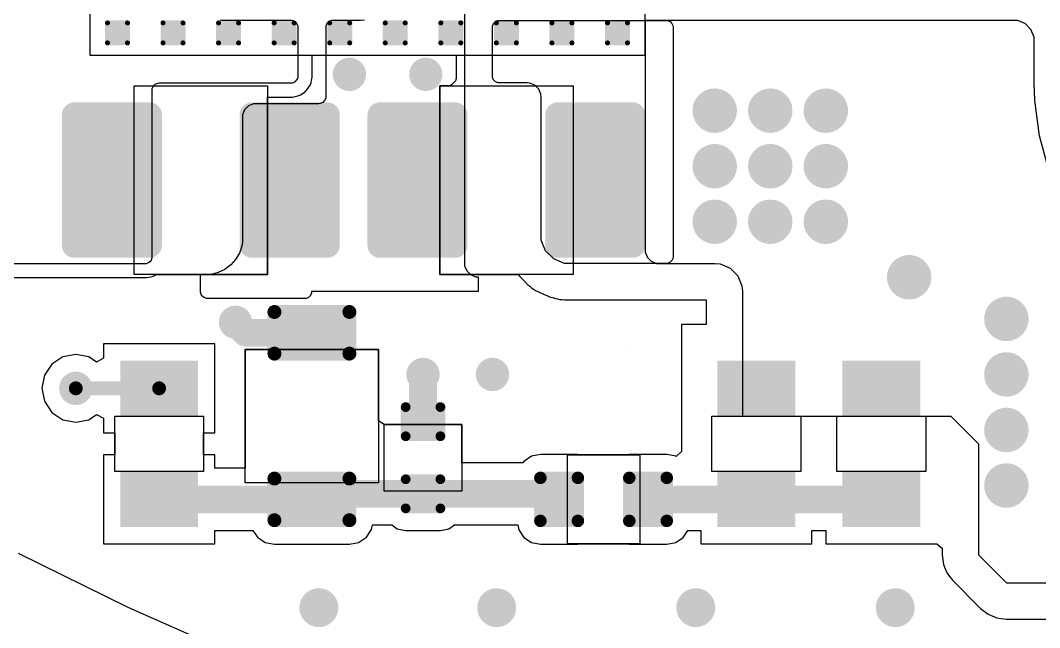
# Model space of a CAD drawing. Header units: millimetres. Extents: x 201 to 305, y 187 to 304.
# Drawn here: x 230.75 to 249.1, y 207.94 to 218.88 of the extents above; entities that cross this region are included whole.
import ezdxf

# ---------------------------------------------------------------- set-up
doc = ezdxf.new("R2010")
doc.units = ezdxf.units.MM
doc.layers.add('TopLayer', color=1, linetype='Continuous')

# ---------------------------------------------------------------- blocks, each defined once
blk = doc.blocks.new('LGA28_0_5MM_10X6_5_3_45_38')
at = {"layer": 'TopLayer'}
for p, q in [((5.00000016, 3.25000112), (-5.00000016, 3.25000112)), ((-5.00000016, 3.25000112), (-5.00000016, -3.25000112)), ((5.00000016, -3.25000112), (5.00000016, 3.25000112)), ((-5.00000016, -3.25000112), (5.00000016, -3.25000112))]:
    blk.add_line(p, q, dxfattribs=at)
for points, const_width in [([(-4.70250012, 3.02999902, 1), (-4.65750148, 3.02999902, 1)], 0.04499864), ([(-4.34250084, 3.02999902, 1), (-4.297502199999999, 3.02999902, 1)], 0.04499864), ([(-3.70249958, 3.02999902, 1), (-3.65750094, 3.02999902, 1)], 0.04499864), ([(-3.3425003, 3.02999902, 1), (-3.29750166, 3.02999902, 1)], 0.04499864), ([(-2.70249904, 3.02999902, 1), (-2.6575004, 3.02999902, 1)], 0.04499864), ([(-2.34249976, 3.02999902, 1), (-2.29750112, 3.02999902, 1)], 0.04499864), ([(-1.7024985, 3.02999902, 1), (-1.65749986, 3.02999902, 1)], 0.04499864), ([(-1.34249922, 3.02999902, 1), (-1.29750058, 3.02999902, 1)], 0.04499864), ([(-0.70249796, 3.02999902, 1), (-0.65749932, 3.02999902, 1)], 0.04499864), ([(-0.34249868, 3.02999902, 1), (-0.29750004, 3.02999902, 1)], 0.04499864), ([(0.29750004, 3.02999902, 1), (0.34249868, 3.02999902, 1)], 0.04499864), ([(0.65749932, 3.02999902, 1), (0.70249796, 3.02999902, 1)], 0.04499864), ([(1.29750058, 3.02999902, 1), (1.34249922, 3.02999902, 1)], 0.04499864), ([(1.65749986, 3.02999902, 1), (1.7024985, 3.02999902, 1)], 0.04499864), ([(2.29750112, 3.02999902, 1), (2.34249976, 3.02999902, 1)], 0.04499864), ([(2.6575004, 3.02999902, 1), (2.70249904, 3.02999902, 1)], 0.04499864), ([(3.29750166, 3.02999902, 1), (3.3425003, 3.02999902, 1)], 0.04499864), ([(3.65750094, 3.02999902, 1), (3.70249958, 3.02999902, 1)], 0.04499864), ([(4.297502199999999, 3.02999902, 1), (4.34250084, 3.02999902, 1)], 0.04499864), ([(4.65750148, 3.02999902, 1), (4.70250012, 3.02999902, 1)], 0.04499864), ([(-4.70250012, 2.66999974, 1), (-4.65750148, 2.66999974, 1)], 0.04499864), ([(-4.34250084, 2.66999974, 1), (-4.297502199999999, 2.66999974, 1)], 0.04499864), ([(-3.70249958, 2.66999974, 1), (-3.65750094, 2.66999974, 1)], 0.04499864), ([(-3.3425003, 2.66999974, 1), (-3.29750166, 2.66999974, 1)], 0.04499864), ([(-2.70249904, 2.66999974, 1), (-2.6575004, 2.66999974, 1)], 0.04499864), ([(-2.34249976, 2.66999974, 1), (-2.29750112, 2.66999974, 1)], 0.04499864), ([(-1.7024985, 2.66999974, 1), (-1.65749986, 2.66999974, 1)], 0.04499864), ([(-1.34249922, 2.66999974, 1), (-1.29750058, 2.66999974, 1)], 0.04499864), ([(-0.70249796, 2.66999974, 1), (-0.65749932, 2.66999974, 1)], 0.04499864), ([(-0.34249868, 2.66999974, 1), (-0.29750004, 2.66999974, 1)], 0.04499864), ([(0.29750004, 2.66999974, 1), (0.34249868, 2.66999974, 1)], 0.04499864), ([(0.65749932, 2.66999974, 1), (0.70249796, 2.66999974, 1)], 0.04499864), ([(1.29750058, 2.66999974, 1), (1.34249922, 2.66999974, 1)], 0.04499864), ([(1.65749986, 2.66999974, 1), (1.7024985, 2.66999974, 1)], 0.04499864), ([(2.29750112, 2.66999974, 1), (2.34249976, 2.66999974, 1)], 0.04499864), ([(2.6575004, 2.66999974, 1), (2.70249904, 2.66999974, 1)], 0.04499864), ([(3.29750166, 2.66999974, 1), (3.3425003, 2.66999974, 1)], 0.04499864), ([(3.65750094, 2.66999974, 1), (3.70249958, 2.66999974, 1)], 0.04499864), ([(4.297502199999999, 2.66999974, 1), (4.34250084, 2.66999974, 1)], 0.04499864), ([(4.65750148, 2.66999974, 1), (4.70250012, 2.66999974, 1)], 0.04499864), ([(-4.70250012, 1.67999918, 1), (-4.65750148, 1.67999918, 1)], 0.04499864), ([(-4.34250084, 1.67999918, 1), (-4.297502199999999, 1.67999918, 1)], 0.04499864), ([(0.5900013599999999, 1.59500062, 1), (0.71999856, 1.59500062, 1)], 0.12999974), ([(1.62999928, 1.59500062, 1), (1.75999648, 1.59500062, 1)], 0.12999974), ([(2.84000194, 1.59500062, 1), (2.96999914, 1.59500062, 1)], 0.12999974), ([(3.87999986, 1.59500062, 1), (4.00999706, 1.59500062, 1)], 0.12999974), ([(4.297502199999999, 1.67999918, 1), (4.34250084, 1.67999918, 1)], 0.04499864), ([(4.65750148, 1.67999918, 1), (4.70250012, 1.67999918, 1)], 0.04499864), ([(-3.43749884, 1.3999972, 1), (-3.26249792, 1.3999972, 1)], 0.17500092), ([(-2.03750164, 1.3999972, 1), (-1.86250072, 1.3999972, 1)], 0.17500092), ([(-4.70250012, 1.3199999, 1), (-4.65750148, 1.3199999, 1)], 0.04499864), ([(-4.34250084, 1.3199999, 1), (-4.297502199999999, 1.3199999, 1)], 0.04499864), ([(4.297502199999999, 1.3199999, 1), (4.34250084, 1.3199999, 1)], 0.04499864), ([(4.65750148, 1.3199999, 1), (4.70250012, 1.3199999, 1)], 0.04499864), ([(-4.70250012, 0.67999864, 1), (-4.65750148, 0.67999864, 1)], 0.04499864), ([(-4.34250084, 0.67999864, 1), (-4.297502199999999, 0.67999864, 1)], 0.04499864), ([(4.297502199999999, 0.67999864, 1), (4.34250084, 0.67999864, 1)], 0.04499864), ([(4.65750148, 0.67999864, 1), (4.70250012, 0.67999864, 1)], 0.04499864), ([(-4.70250012, 0.31999936, 1), (-4.65750148, 0.31999936, 1)], 0.04499864), ([(-4.34250084, 0.31999936, 1), (-4.297502199999999, 0.31999936, 1)], 0.04499864), ([(4.297502199999999, 0.31999936, 1), (4.34250084, 0.31999936, 1)], 0.04499864), ([(4.65750148, 0.31999936, 1), (4.70250012, 0.31999936, 1)], 0.04499864), ([(-4.70250012, -0.31999936, 1), (-4.65750148, -0.31999936, 1)], 0.04499864), ([(-4.34250084, -0.31999936, 1), (-4.297502199999999, -0.31999936, 1)], 0.04499864), ([(4.297502199999999, -0.31999936, 1), (4.34250084, -0.31999936, 1)], 0.04499864), ([(4.65750148, -0.31999936, 1), (4.70250012, -0.31999936, 1)], 0.04499864), ([(-4.70250012, -0.67999864, 1), (-4.65750148, -0.67999864, 1)], 0.04499864), ([(-4.34250084, -0.67999864, 1), (-4.297502199999999, -0.67999864, 1)], 0.04499864), ([(4.297502199999999, -0.67999864, 1), (4.34250084, -0.67999864, 1)], 0.04499864), ([(4.65750148, -0.67999864, 1), (4.70250012, -0.67999864, 1)], 0.04499864), ([(-3.43749884, -1.1999976, 1), (-3.26249792, -1.1999976, 1)], 0.17500092), ([(-2.03750164, -1.1999976, 1), (-1.86250072, -1.1999976, 1)], 0.17500092), ([(-4.70250012, -1.3199999, 1), (-4.65750148, -1.3199999, 1)], 0.04499864), ([(-4.34250084, -1.3199999, 1), (-4.297502199999999, -1.3199999, 1)], 0.04499864), ([(4.297502199999999, -1.3199999, 1), (4.34250084, -1.3199999, 1)], 0.04499864), ([(4.65750148, -1.3199999, 1), (4.70250012, -1.3199999, 1)], 0.04499864), ([(0.5900013599999999, -1.59500062, 1), (0.71999856, -1.59500062, 1)], 0.12999974), ([(1.62999928, -1.59500062, 1), (1.75999648, -1.59500062, 1)], 0.12999974), ([(2.84000194, -1.59500062, 1), (2.96999914, -1.59500062, 1)], 0.12999974), ([(3.87999986, -1.59500062, 1), (4.00999706, -1.59500062, 1)], 0.12999974), ([(-4.70250012, -1.67999918, 1), (-4.65750148, -1.67999918, 1)], 0.04499864), ([(-4.34250084, -1.67999918, 1), (-4.297502199999999, -1.67999918, 1)], 0.04499864), ([(4.297502199999999, -1.67999918, 1), (4.34250084, -1.67999918, 1)], 0.04499864), ([(4.65750148, -1.67999918, 1), (4.70250012, -1.67999918, 1)], 0.04499864), ([(-4.70250012, -2.66999974, 1), (-4.65750148, -2.66999974, 1)], 0.04499864), ([(-4.34250084, -2.66999974, 1), (-4.297502199999999, -2.66999974, 1)], 0.04499864), ([(-3.70249958, -2.66999974, 1), (-3.65750094, -2.66999974, 1)], 0.04499864), ([(-3.3425003, -2.66999974, 1), (-3.29750166, -2.66999974, 1)], 0.04499864), ([(-2.70249904, -2.66999974, 1), (-2.6575004, -2.66999974, 1)], 0.04499864), ([(-2.34249976, -2.66999974, 1), (-2.29750112, -2.66999974, 1)], 0.04499864), ([(-1.7024985, -2.66999974, 1), (-1.65749986, -2.66999974, 1)], 0.04499864), ([(-1.34249922, -2.66999974, 1), (-1.29750058, -2.66999974, 1)], 0.04499864), ([(-0.70249796, -2.66999974, 1), (-0.65749932, -2.66999974, 1)], 0.04499864), ([(-0.34249868, -2.66999974, 1), (-0.29750004, -2.66999974, 1)], 0.04499864), ([(0.29750004, -2.66999974, 1), (0.34249868, -2.66999974, 1)], 0.04499864), ([(0.65749932, -2.66999974, 1), (0.70249796, -2.66999974, 1)], 0.04499864), ([(1.29750058, -2.66999974, 1), (1.34249922, -2.66999974, 1)], 0.04499864), ([(1.65749986, -2.66999974, 1), (1.7024985, -2.66999974, 1)], 0.04499864), ([(2.29750112, -2.66999974, 1), (2.34249976, -2.66999974, 1)], 0.04499864), ([(2.6575004, -2.66999974, 1), (2.70249904, -2.66999974, 1)], 0.04499864), ([(3.29750166, -2.66999974, 1), (3.3425003, -2.66999974, 1)], 0.04499864), ([(3.65750094, -2.66999974, 1), (3.70249958, -2.66999974, 1)], 0.04499864), ([(4.297502199999999, -2.66999974, 1), (4.34250084, -2.66999974, 1)], 0.04499864), ([(4.65750148, -2.66999974, 1), (4.70250012, -2.66999974, 1)], 0.04499864), ([(-4.70250012, -3.02999902, 1), (-4.65750148, -3.02999902, 1)], 0.04499864), ([(-4.34250084, -3.02999902, 1), (-4.297502199999999, -3.02999902, 1)], 0.04499864), ([(-3.70249958, -3.02999902, 1), (-3.65750094, -3.02999902, 1)], 0.04499864), ([(-3.3425003, -3.02999902, 1), (-3.29750166, -3.02999902, 1)], 0.04499864), ([(-2.70249904, -3.02999902, 1), (-2.6575004, -3.02999902, 1)], 0.04499864), ([(-2.34249976, -3.02999902, 1), (-2.29750112, -3.02999902, 1)], 0.04499864), ([(-1.7024985, -3.02999902, 1), (-1.65749986, -3.02999902, 1)], 0.04499864), ([(-1.34249922, -3.02999902, 1), (-1.29750058, -3.02999902, 1)], 0.04499864), ([(-0.70249796, -3.02999902, 1), (-0.65749932, -3.02999902, 1)], 0.04499864), ([(-0.34249868, -3.02999902, 1), (-0.29750004, -3.02999902, 1)], 0.04499864), ([(0.29750004, -3.02999902, 1), (0.34249868, -3.02999902, 1)], 0.04499864), ([(0.65749932, -3.02999902, 1), (0.70249796, -3.02999902, 1)], 0.04499864), ([(1.29750058, -3.02999902, 1), (1.34249922, -3.02999902, 1)], 0.04499864), ([(1.65749986, -3.02999902, 1), (1.7024985, -3.02999902, 1)], 0.04499864), ([(2.29750112, -3.02999902, 1), (2.34249976, -3.02999902, 1)], 0.04499864), ([(2.6575004, -3.02999902, 1), (2.70249904, -3.02999902, 1)], 0.04499864), ([(3.29750166, -3.02999902, 1), (3.3425003, -3.02999902, 1)], 0.04499864), ([(3.65750094, -3.02999902, 1), (3.70249958, -3.02999902, 1)], 0.04499864), ([(4.297502199999999, -3.02999902, 1), (4.34250084, -3.02999902, 1)], 0.04499864), ([(4.65750148, -3.02999902, 1), (4.70250012, -3.02999902, 1)], 0.04499864)]:
    blk.add_lwpolyline(points, format="xyb", close=True, dxfattribs=dict(at, const_width=const_width))
for points in [[(-4.724999439999999, 2.66999974), (-4.27500288, 2.66999974), (-4.724999439999999, 3.02999902), (-4.27500288, 3.02999902)], [(-4.680000799999999, 2.6250011), (-4.32000152, 2.6250011), (-4.680000799999999, 3.07499766), (-4.32000152, 3.07499766)], [(-3.7249989, 2.66999974), (-3.27500234, 2.66999974), (-3.7249989, 3.02999902), (-3.27500234, 3.02999902)], [(-3.68000026, 2.6250011), (-3.32000098, 2.6250011), (-3.68000026, 3.07499766), (-3.32000098, 3.07499766)], [(-2.72499836, 2.66999974), (-2.2750018, 2.66999974), (-2.72499836, 3.02999902), (-2.2750018, 3.02999902)], [(-2.67999972, 2.6250011), (-2.32000044, 2.6250011), (-2.67999972, 3.07499766), (-2.32000044, 3.07499766)], [(-1.72499782, 2.66999974), (-1.27500126, 2.66999974), (-1.72499782, 3.02999902), (-1.27500126, 3.02999902)], [(-1.67999918, 2.6250011), (-1.3199999, 2.6250011), (-1.67999918, 3.07499766), (-1.3199999, 3.07499766)], [(-0.72499728, 2.66999974), (-0.27500072, 2.66999974), (-0.72499728, 3.02999902), (-0.27500072, 3.02999902)], [(-0.67999864, 2.6250011), (-0.31999936, 2.6250011), (-0.67999864, 3.07499766), (-0.31999936, 3.07499766)], [(0.27500072, 2.66999974), (0.72499728, 2.66999974), (0.27500072, 3.02999902), (0.72499728, 3.02999902)], [(0.31999936, 2.6250011), (0.67999864, 2.6250011), (0.31999936, 3.07499766), (0.67999864, 3.07499766)], [(1.27500126, 2.66999974), (1.72499782, 2.66999974), (1.27500126, 3.02999902), (1.72499782, 3.02999902)], [(1.3199999, 2.6250011), (1.67999918, 2.6250011), (1.3199999, 3.07499766), (1.67999918, 3.07499766)], [(2.2750018, 2.66999974), (2.72499836, 2.66999974), (2.2750018, 3.02999902), (2.72499836, 3.02999902)], [(2.32000044, 2.6250011), (2.67999972, 2.6250011), (2.32000044, 3.07499766), (2.67999972, 3.07499766)], [(3.27500234, 2.66999974), (3.7249989, 2.66999974), (3.27500234, 3.02999902), (3.7249989, 3.02999902)], [(3.32000098, 2.6250011), (3.68000026, 2.6250011), (3.32000098, 3.07499766), (3.68000026, 3.07499766)], [(4.27500288, 2.66999974), (4.724999439999999, 2.66999974), (4.27500288, 3.02999902), (4.724999439999999, 3.02999902)], [(4.32000152, 2.6250011), (4.680000799999999, 2.6250011), (4.32000152, 3.07499766), (4.680000799999999, 3.07499766)], [(-4.724999439999999, 1.3199999), (-4.27500288, 1.3199999), (-4.724999439999999, 1.67999918), (-4.27500288, 1.67999918)], [(-4.680000799999999, 1.27500126), (-4.32000152, 1.27500126), (-4.680000799999999, 1.72499782), (-4.32000152, 1.72499782)], [(0.6549999599999999, 1.72500036), (0.6549999599999999, -1.72500036), (1.69499788, 1.72500036), (1.69499788, -1.72500036)], [(2.90500054, 1.72500036), (2.90500054, -1.72500036), (3.94499846, 1.72500036), (3.94499846, -1.72500036)], [(4.27500288, 1.3199999), (4.724999439999999, 1.3199999), (4.27500288, 1.67999918), (4.724999439999999, 1.67999918)], [(4.32000152, 1.27500126), (4.680000799999999, 1.27500126), (4.32000152, 1.72499782), (4.680000799999999, 1.72499782)], [(-3.34999838, 1.57499812), (-3.34999838, -1.37499852), (-1.95000118, 1.57499812), (-1.95000118, -1.37499852)], [(0.52500022, 1.59500062), (0.52500022, -1.59500062), (1.82499762, 1.59500062), (1.82499762, -1.59500062)], [(2.7750008, 1.59500062), (2.7750008, -1.59500062), (4.0749982, 1.59500062), (4.0749982, -1.59500062)], [(-3.5249993, 1.3999972), (-3.5249993, -1.1999976), (-1.77500026, 1.3999972), (-1.77500026, -1.1999976)], [(-4.724999439999999, 0.31999936), (-4.27500288, 0.31999936), (-4.724999439999999, 0.67999864), (-4.27500288, 0.67999864)], [(-4.680000799999999, 0.27500072), (-4.32000152, 0.27500072), (-4.680000799999999, 0.72499728), (-4.32000152, 0.72499728)], [(4.27500288, 0.31999936), (4.724999439999999, 0.31999936), (4.27500288, 0.67999864), (4.724999439999999, 0.67999864)], [(4.32000152, 0.27500072), (4.680000799999999, 0.27500072), (4.32000152, 0.72499728), (4.680000799999999, 0.72499728)], [(-4.724999439999999, -0.67999864), (-4.27500288, -0.67999864), (-4.724999439999999, -0.31999936), (-4.27500288, -0.31999936)], [(-4.680000799999999, -0.72499728), (-4.32000152, -0.72499728), (-4.680000799999999, -0.27500072), (-4.32000152, -0.27500072)], [(4.27500288, -0.67999864), (4.724999439999999, -0.67999864), (4.27500288, -0.31999936), (4.724999439999999, -0.31999936)], [(4.32000152, -0.72499728), (4.680000799999999, -0.72499728), (4.32000152, -0.27500072), (4.680000799999999, -0.27500072)], [(-4.680000799999999, -1.72499782), (-4.32000152, -1.72499782), (-4.680000799999999, -1.27500126), (-4.32000152, -1.27500126)], [(4.32000152, -1.72499782), (4.680000799999999, -1.72499782), (4.32000152, -1.27500126), (4.680000799999999, -1.27500126)], [(-4.724999439999999, -1.67999918), (-4.27500288, -1.67999918), (-4.724999439999999, -1.3199999), (-4.27500288, -1.3199999)], [(4.27500288, -1.67999918), (4.724999439999999, -1.67999918), (4.27500288, -1.3199999), (4.724999439999999, -1.3199999)], [(-4.724999439999999, -3.02999902), (-4.27500288, -3.02999902), (-4.724999439999999, -2.66999974), (-4.27500288, -2.66999974)], [(-4.680000799999999, -3.07499766), (-4.32000152, -3.07499766), (-4.680000799999999, -2.6250011), (-4.32000152, -2.6250011)], [(-3.7249989, -3.02999902), (-3.27500234, -3.02999902), (-3.7249989, -2.66999974), (-3.27500234, -2.66999974)], [(-3.68000026, -3.07499766), (-3.32000098, -3.07499766), (-3.68000026, -2.6250011), (-3.32000098, -2.6250011)], [(-2.72499836, -3.02999902), (-2.2750018, -3.02999902), (-2.72499836, -2.66999974), (-2.2750018, -2.66999974)], [(-2.67999972, -3.07499766), (-2.32000044, -3.07499766), (-2.67999972, -2.6250011), (-2.32000044, -2.6250011)], [(-1.72499782, -3.02999902), (-1.27500126, -3.02999902), (-1.72499782, -2.66999974), (-1.27500126, -2.66999974)], [(-1.67999918, -3.07499766), (-1.3199999, -3.07499766), (-1.67999918, -2.6250011), (-1.3199999, -2.6250011)], [(-0.72499728, -3.02999902), (-0.27500072, -3.02999902), (-0.72499728, -2.66999974), (-0.27500072, -2.66999974)], [(-0.67999864, -3.07499766), (-0.31999936, -3.07499766), (-0.67999864, -2.6250011), (-0.31999936, -2.6250011)], [(0.27500072, -3.02999902), (0.72499728, -3.02999902), (0.27500072, -2.66999974), (0.72499728, -2.66999974)], [(0.31999936, -3.07499766), (0.67999864, -3.07499766), (0.31999936, -2.6250011), (0.67999864, -2.6250011)], [(1.27500126, -3.02999902), (1.72499782, -3.02999902), (1.27500126, -2.66999974), (1.72499782, -2.66999974)], [(1.3199999, -3.07499766), (1.67999918, -3.07499766), (1.3199999, -2.6250011), (1.67999918, -2.6250011)], [(2.2750018, -3.02999902), (2.72499836, -3.02999902), (2.2750018, -2.66999974), (2.72499836, -2.66999974)], [(2.32000044, -3.07499766), (2.67999972, -3.07499766), (2.32000044, -2.6250011), (2.67999972, -2.6250011)], [(3.27500234, -3.02999902), (3.7249989, -3.02999902), (3.27500234, -2.66999974), (3.7249989, -2.66999974)], [(3.32000098, -3.07499766), (3.68000026, -3.07499766), (3.32000098, -2.6250011), (3.68000026, -2.6250011)], [(4.27500288, -3.02999902), (4.724999439999999, -3.02999902), (4.27500288, -2.66999974), (4.724999439999999, -2.66999974)], [(4.32000152, -3.07499766), (4.680000799999999, -3.07499766), (4.32000152, -2.6250011), (4.680000799999999, -2.6250011)]]:
    blk.add_solid(points, dxfattribs=at)
blk = doc.blocks.new('RES_2012_40')
at = {"layer": 'TopLayer'}
for p, q in [((-0.499999, -0.80000094), (-0.499999, 0.80000094)), ((-0.499999, 0.80000094), (0.499999, 0.80000094)), ((0.499999, 0.80000094), (0.499999, -0.80000094)), ((0.499999, -0.80000094), (-0.499999, -0.80000094))]:
    blk.add_line(p, q, dxfattribs=at)
for points in [[(-1.49999954, -0.6999985999999999), (-0.50000154, -0.6999985999999999), (-1.49999954, 0.6999985999999999), (-0.50000154, 0.6999985999999999)], [(0.50000154, -0.6999985999999999), (1.49999954, -0.6999985999999999), (0.50000154, 0.6999985999999999), (1.49999954, 0.6999985999999999)]]:
    blk.add_solid(points, dxfattribs=at)
blk = doc.blocks.new('RES_2012_41')
at = {"layer": 'TopLayer'}
for p, q in [((-0.499999, -0.80000094), (-0.499999, 0.80000094)), ((-0.499999, 0.80000094), (0.499999, 0.80000094)), ((0.499999, 0.80000094), (0.499999, -0.80000094)), ((0.499999, -0.80000094), (-0.499999, -0.80000094))]:
    blk.add_line(p, q, dxfattribs=at)
for points in [[(-1.49999954, -0.6999985999999999), (-0.50000154, -0.6999985999999999), (-1.49999954, 0.6999985999999999), (-0.50000154, 0.6999985999999999)], [(0.50000154, -0.6999985999999999), (1.49999954, -0.6999985999999999), (0.50000154, 0.6999985999999999), (1.49999954, 0.6999985999999999)]]:
    blk.add_solid(points, dxfattribs=at)
blk = doc.blocks.new('RES_2012_42')
at = {"layer": 'TopLayer'}
for p, q in [((-0.499999, -0.80000094), (-0.499999, 0.80000094)), ((-0.499999, 0.80000094), (0.499999, 0.80000094)), ((0.499999, 0.80000094), (0.499999, -0.80000094)), ((0.499999, -0.80000094), (-0.499999, -0.80000094))]:
    blk.add_line(p, q, dxfattribs=at)
for points in [[(-1.49999954, -0.6999985999999999), (-0.50000154, -0.6999985999999999), (-1.49999954, 0.6999985999999999), (-0.50000154, 0.6999985999999999)], [(0.50000154, -0.6999985999999999), (1.49999954, -0.6999985999999999), (0.50000154, 0.6999985999999999), (1.49999954, 0.6999985999999999)]]:
    blk.add_solid(points, dxfattribs=at)
blk = doc.blocks.new('LED_1608_G_67')
at = {"layer": 'TopLayer'}
for p, q in [((-0.64991996, -0.7999196599999999), (-0.6499225, 0.80008222)), ((-0.6499225, 0.80008222), (0.65007998, 0.80008222)), ((0.65007998, 0.80008222), (0.65008252, -0.7999196599999999)), ((0.65008252, -0.7999196599999999), (-0.64991996, -0.7999196599999999))]:
    blk.add_line(p, q, dxfattribs=at)
at = {"layer": 'TopLayer', "const_width": 0.11249914}
for points in [[(-1.19383048, 0.38741604, 1), (-1.08133388, 0.38741604, 1)], [(-0.5188305599999999, 0.38741604, 1), (-0.40633396, 0.38741604, 1)], [(0.40616886, 0.38741858, 1), (0.51866546, 0.38741858, 1)], [(1.08116878, 0.38741858, 1), (1.19366538, 0.38741858, 1)], [(-1.19383048, -0.38758368, 1), (-1.08133388, -0.38758368, 1)], [(-0.5188305599999999, -0.38758368, 1), (-0.40633396, -0.38758368, 1)], [(0.40616886, -0.38758114, 1), (0.51866546, -0.38758114, 1)], [(1.08116878, -0.38758114, 1), (1.19366538, -0.38758114, 1)]]:
    blk.add_lwpolyline(points, format="xyb", close=True, dxfattribs=at)
at = {"layer": 'TopLayer'}
for points in [[(-1.25008132, -0.38758368), (-0.35008312, -0.38758368), (-1.25008132, 0.38741604), (-0.35008312, 0.38741604)], [(-1.13758218, -0.5000828199999999), (-0.46258226, -0.5000828199999999), (-1.13758218, 0.49991518), (-0.46258226, 0.49991518)], [(0.34991802, -0.38758114), (1.24991622, -0.38758114), (0.34991802, 0.38741858), (1.24991622, 0.38741858)], [(0.46241716, -0.5000802799999999), (1.13741708, -0.5000802799999999), (0.46241716, 0.49991772), (1.13741708, 0.49991772)]]:
    blk.add_solid(points, dxfattribs=at)
blk = doc.blocks.new('C_1608S_70')
at = {"layer": 'TopLayer'}
for p, q in [((-0.5999987999999999, -0.7000011399999999), (-0.5999987999999999, 0.7000011399999999)), ((-0.5999987999999999, 0.7000011399999999), (0.5999987999999999, 0.7000011399999999)), ((0.5999987999999999, 0.7000011399999999), (0.5999987999999999, -0.7000036799999999)), ((0.5999987999999999, -0.7000036799999999), (-0.5999987999999999, -0.7000011399999999))]:
    blk.add_line(p, q, dxfattribs=at)
at = {"layer": 'TopLayer', "const_width": 0.08750045999999999}
for points in [[(-0.9562337999999999, 0.31249874, 1), (-0.8687358799999999, 0.31249874, 1)], [(-0.43123612, 0.31249874, 1), (-0.3437382, 0.31249874, 1)], [(0.3437382, 0.31249874, 1), (0.43123612, 0.31249874, 1)], [(0.8687358799999999, 0.31249874, 1), (0.9562337999999999, 0.31249874, 1)], [(-0.9562337999999999, -0.31249874, 1), (-0.8687358799999999, -0.31249874, 1)], [(-0.43123612, -0.31249874, 1), (-0.3437382, -0.31249874, 1)], [(0.3437382, -0.31249874, 1), (0.43123612, -0.31249874, 1)], [(0.8687358799999999, -0.31249874, 1), (0.9562337999999999, -0.31249874, 1)]]:
    blk.add_lwpolyline(points, format="xyb", close=True, dxfattribs=at)
at = {"layer": 'TopLayer'}
for points in [[(-0.38748716, -0.3999992), (-0.38748716, 0.3999992), (-0.91248484, -0.3999992), (-0.91248484, 0.3999992)], [(0.91248484, -0.3999992), (0.91248484, 0.3999992), (0.38748716, -0.3999992), (0.38748716, 0.3999992)], [(-0.2999867, -0.31249874), (-0.2999867, 0.31249874), (-0.9999853, -0.31249874), (-0.9999853, 0.31249874)], [(0.9999853, -0.31249874), (0.9999853, 0.31249874), (0.2999867, -0.31249874), (0.2999867, 0.31249874)]]:
    blk.add_solid(points, dxfattribs=at)
blk = doc.blocks.new('C_3225_74')
at = {"layer": 'TopLayer'}
for p, q in [((-1.20000014, -1.69999914), (-1.20000014, 1.69999914)), ((-1.20000014, 1.69999914), (1.20000014, 1.69999914)), ((1.20000014, 1.69999914), (1.20000014, -1.69999914)), ((1.20000014, -1.69999914), (-1.20000014, -1.69999914))]:
    blk.add_line(p, q, dxfattribs=at)
at = {"layer": 'TopLayer', "const_width": 0.22499828}
for points in [[(-2.3874984, 1.17500146, 1), (-2.16250012, 1.17500146, 1)], [(-1.03749856, 1.17500146, 1), (-0.81250028, 1.17500146, 1)], [(0.81250028, 1.17500146, 1), (1.03749856, 1.17500146, 1)], [(2.16250012, 1.17500146, 1), (2.3874984, 1.17500146, 1)], [(-2.3874984, -1.17500146, 1), (-2.16250012, -1.17500146, 1)], [(-1.03749856, -1.17500146, 1), (-0.81250028, -1.17500146, 1)], [(0.81250028, -1.17500146, 1), (1.03749856, -1.17500146, 1)], [(2.16250012, -1.17500146, 1), (2.3874984, -1.17500146, 1)]]:
    blk.add_lwpolyline(points, format="xyb", close=True, dxfattribs=at)
at = {"layer": 'TopLayer'}
for points in [[(-2.27499926, -1.39999974), (-0.9249994199999999, -1.39999974), (-2.27499926, 1.39999974), (-0.9249994199999999, 1.39999974)], [(0.9249994199999999, -1.39999974), (2.27499926, -1.39999974), (0.9249994199999999, 1.39999974), (2.27499926, 1.39999974)], [(-2.49999754, -1.17500146), (-0.7000011399999999, -1.17500146), (-2.49999754, 1.17500146), (-0.7000011399999999, 1.17500146)], [(0.7000011399999999, -1.17500146), (2.49999754, -1.17500146), (0.7000011399999999, 1.17500146), (2.49999754, 1.17500146)]]:
    blk.add_solid(points, dxfattribs=at)
blk = doc.blocks.new('C_3225_76')
at = {"layer": 'TopLayer'}
for p, q in [((-1.20000014, -1.69999914), (-1.20000014, 1.69999914)), ((-1.20000014, 1.69999914), (1.20000014, 1.69999914)), ((1.20000014, 1.69999914), (1.20000014, -1.69999914)), ((1.20000014, -1.69999914), (-1.20000014, -1.69999914))]:
    blk.add_line(p, q, dxfattribs=at)
at = {"layer": 'TopLayer', "const_width": 0.22499828}
for points in [[(-2.3874984, 1.17500146, 1), (-2.16250012, 1.17500146, 1)], [(-1.03749856, 1.17500146, 1), (-0.81250028, 1.17500146, 1)], [(0.81250028, 1.17500146, 1), (1.03749856, 1.17500146, 1)], [(2.16250012, 1.17500146, 1), (2.3874984, 1.17500146, 1)], [(-2.3874984, -1.17500146, 1), (-2.16250012, -1.17500146, 1)], [(-1.03749856, -1.17500146, 1), (-0.81250028, -1.17500146, 1)], [(0.81250028, -1.17500146, 1), (1.03749856, -1.17500146, 1)], [(2.16250012, -1.17500146, 1), (2.3874984, -1.17500146, 1)]]:
    blk.add_lwpolyline(points, format="xyb", close=True, dxfattribs=at)
at = {"layer": 'TopLayer'}
for points in [[(-2.27499926, -1.39999974), (-0.9249994199999999, -1.39999974), (-2.27499926, 1.39999974), (-0.9249994199999999, 1.39999974)], [(0.9249994199999999, -1.39999974), (2.27499926, -1.39999974), (0.9249994199999999, 1.39999974), (2.27499926, 1.39999974)], [(-2.49999754, -1.17500146), (-0.7000011399999999, -1.17500146), (-2.49999754, 1.17500146), (-0.7000011399999999, 1.17500146)], [(0.7000011399999999, -1.17500146), (2.49999754, -1.17500146), (0.7000011399999999, 1.17500146), (2.49999754, 1.17500146)]]:
    blk.add_solid(points, dxfattribs=at)
blk = doc.blocks.new('TP_SMD_95')
at = {"layer": 'TopLayer', "const_width": 0.3999992}
blk.add_lwpolyline([(-0.1999996, 0, 1), (0.1999996, 0, 1)], format="xyb", close=True, dxfattribs=at)
blk = doc.blocks.new('R_3216S_171')
at = {"layer": 'TopLayer'}
for p, q in [((-1.20000268, 1.20000014), (1.20000014, 1.20000268)), ((-1.20000014, -1.20000268), (-1.20000268, 1.20000014)), ((1.20000014, 1.20000268), (1.20000522, -1.20000014)), ((1.20000522, -1.20000014), (-1.20000014, -1.20000268))]:
    blk.add_line(p, q, dxfattribs=at)
at = {"layer": 'TopLayer', "const_width": 0.12499848}
for points in [[(-1.9374993, 0.67500246, 1), (-1.81250082, 0.67500246, 1)], [(-1.18749826, 0.67500246, 1), (-1.06249978, 0.67500246, 1)], [(1.06249978, 0.67499484, 1), (1.18749826, 0.67499484, 1)], [(1.81250082, 0.67499484, 1), (1.9374993, 0.67499484, 1)], [(-1.9374993, -0.67499738, 1), (-1.81250082, -0.67499738, 1)], [(-1.18749826, -0.67499738, 1), (-1.06249978, -0.67499738, 1)], [(1.06249978, -0.675005, 1), (1.18749826, -0.675005, 1)], [(1.81250082, -0.675005, 1), (1.9374993, -0.675005, 1)]]:
    blk.add_lwpolyline(points, format="xyb", close=True, dxfattribs=at)
at = {"layer": 'TopLayer'}
for points in [[(-1.12499902, -0.79999586), (-1.12499902, 0.80000094), (-1.87500006, -0.79999586), (-1.87500006, 0.80000094)], [(1.87500006, -0.80000348), (1.87500006, 0.79999332), (1.12499902, -0.80000348), (1.12499902, 0.79999332)], [(-1.00000054, -0.67499738), (-1.00000054, 0.67500246), (-1.99999854, -0.67499738), (-1.99999854, 0.67500246)], [(1.99999854, -0.675005), (1.99999854, 0.67499484), (1.00000054, -0.675005), (1.00000054, 0.67499484)]]:
    blk.add_solid(points, dxfattribs=at)

msp = doc.modelspace()

# ---------------------------------------------------------------- linework, layer by layer
at = {"layer": 'TopLayer'}
for p, q in [((238.75000002, 214.5000028), (238.75000002, 219.49999788)), ((234.37499988, 218.8750004), (234.35061334, 218.8774007)), ((235.62499992, 218.8750004), (234.37499988, 218.8750004)), ((235.64986398, 218.8750004), (235.62499992, 218.8750004)), ((235.62499992, 218.8750004), (235.62499992, 218.8750004)), ((235.69580496, 218.85596818), (235.64986398, 218.8750004)), ((236.35013436, 218.8750004), (236.30419338, 218.85596818)), ((236.37500096, 218.8750004), (236.35013436, 218.8750004)), ((236.8750025, 218.8750004), (236.37500096, 218.8750004)), ((236.94815704, 218.88219368), (236.87499234, 218.8750004)), ((236.87499234, 218.8750004), (236.8750025, 218.8750004)), ((239.30419246, 218.85596818), (239.35013598, 218.8750004)), ((239.35013598, 218.8750004), (239.37500004, 218.8750004)), ((239.37500004, 218.8750004), (239.37500004, 218.8750004)), ((239.37500004, 218.8750004), (242.37499658, 218.87499532)), ((242.00000622, 218.87501818), (242.00000114, 214.74999722)), ((248.62503488, 218.87496484), (242.00000622, 218.87501818)), ((242.37499658, 218.87499532), (242.39986064, 218.87499786)), ((242.39986064, 218.87499786), (242.44580416, 218.85596564)), ((248.69962452, 218.87499024), (248.62503234, 218.87495976)), ((248.62503234, 218.87495976), (248.62503488, 218.87496484)), ((248.83746524, 218.81792914), (248.69962452, 218.87499024)), ((235.73096872, 218.82080442), (235.69580496, 218.85596818)), ((235.75000094, 218.77486344), (235.73096872, 218.82080442)), ((235.75000094, 218.74999938), (235.75000094, 218.77486344)), ((235.75000094, 217.87499986), (235.75000094, 218.74999938)), ((236.26902962, 218.82080442), (236.24999994, 218.77486344)), ((236.24999994, 218.77486344), (236.24999994, 218.74999938)), ((236.24999994, 218.74999938), (236.24999994, 218.74999938)), ((236.24999994, 218.74999938), (236.24999994, 217.49999934)), ((236.30419338, 218.85596818), (236.26902962, 218.82080442)), ((239.25000156, 218.77486344), (239.26903124, 218.82080696)), ((239.25000156, 218.75000192), (239.25000156, 218.77486344)), ((239.25000156, 217.87499986), (239.25000156, 218.75000192)), ((239.26903124, 218.82080696), (239.30419246, 218.85596818)), ((242.44580416, 218.85596564), (242.48096538, 218.8207968)), ((242.48096538, 218.8207968), (242.4999849, 218.7748482)), ((242.4999849, 218.7748482), (242.49997474, 218.7499816)), ((242.49997474, 218.7499816), (242.50000014, 218.74999938)), ((242.50000014, 218.74999938), (242.50000014, 214.62499874)), ((248.94295906, 218.71244294), (248.83746524, 218.81792914)), ((249.00002524, 218.57460222), (248.94295906, 218.71244294)), ((248.9999973, 218.50001004), (249.00002524, 218.57460222)), ((248.99999984, 217.74999376), (248.9999973, 218.50001004)), ((236.00489756, 217.85013326), (236.00489756, 218.24999784)), ((236.00489756, 218.24999784), (238.594392, 218.24999784)), ((238.594392, 218.24999784), (238.594392, 217.87504304)), ((235.64986398, 217.74999884), (235.69580496, 217.76902852)), ((235.69580496, 217.76902852), (235.73096872, 217.80419228)), ((235.73096872, 217.80419228), (235.75000094, 217.85013326)), ((235.75000094, 217.85013326), (235.75000094, 217.87499986)), ((235.75000094, 217.87499986), (235.75000094, 217.87499986)), ((235.9854945, 217.75258964), (235.99436418, 217.7971768)), ((235.99436418, 217.7971768), (236.00489756, 217.85011802)), ((236.00489502, 217.85012564), (236.00489756, 217.85013326)), ((236.00489756, 217.85011802), (236.00489502, 217.85012564)), ((238.58259116, 217.78886084), (238.51522782, 217.7166207)), ((238.59744, 217.82699894), (238.58259116, 217.78886084)), ((238.594392, 217.87504304), (238.59438946, 217.85017898)), ((238.59438946, 217.85017898), (238.59744, 217.82699894)), ((239.24999902, 217.85011294), (239.25000156, 217.874977)), ((239.2690287, 217.8041745), (239.24999902, 217.85011294)), ((239.25000156, 217.874977), (239.25000156, 217.87499986)), ((239.30419246, 217.76901582), (239.2690287, 217.8041745)), ((239.35013598, 217.74999376), (239.30419246, 217.76901582)), ((233.12499984, 217.62499782), (233.12740014, 217.64938182)), ((233.12499984, 214.62499874), (233.12499984, 217.62499782)), ((233.12740014, 217.64938182), (233.14606152, 217.69443634)), ((233.14606152, 217.69443634), (233.1805471, 217.72892192)), ((233.1805471, 217.72892192), (233.22560162, 217.7475833)), ((233.22560162, 217.7475833), (233.24998816, 217.7499836)), ((233.24998816, 217.7499836), (233.25000086, 217.74999884)), ((233.25000086, 217.74999884), (235.62499992, 217.74999884)), ((235.62499992, 217.74999884), (235.64986398, 217.74999884)), ((235.79335112, 217.53353496), (235.8760459, 217.58879012)), ((235.8760459, 217.58879012), (235.91120712, 217.62395388)), ((235.91120712, 217.62395388), (235.93868484, 217.66507394)), ((235.93868484, 217.66507394), (235.9664572, 217.70663342)), ((235.9664572, 217.70663342), (235.98548942, 217.75257694)), ((235.98548942, 217.75257694), (235.98549196, 217.75258456)), ((235.98549196, 217.75258456), (235.9854945, 217.75258964)), ((238.48580954, 217.6999964), (238.30000092, 217.6999964)), ((238.30000092, 217.6999964), (238.30000092, 214.29999812)), ((238.51522782, 217.7166207), (238.48580954, 217.6999964)), ((239.37500004, 217.74999884), (239.35013598, 217.74999376)), ((239.87501174, 217.74999376), (239.37500004, 217.74999884)), ((239.87500666, 217.74998868), (239.87501174, 217.74999376)), ((239.9237772, 217.74518554), (239.87500666, 217.74998868)), ((240.01389386, 217.70785516), (239.9237772, 217.74518554)), ((240.08286502, 217.638884), (240.01389386, 217.70785516)), ((240.12019032, 217.54876734), (240.08286502, 217.638884)), ((248.99999984, 217.74999122), (248.99999984, 217.74999376)), ((249.01076182, 217.4304008), (248.99999984, 217.74999122)), ((235.19999696, 214.30000066), (235.19999696, 217.49510222)), ((235.19999696, 217.49510222), (235.64986398, 217.49510222)), ((235.64986398, 217.49510222), (235.74741014, 217.51450528)), ((235.74741014, 217.51450528), (235.79335112, 217.53353496)), ((236.22893318, 217.4305532), (236.19444506, 217.39606508)), ((236.2475971, 217.4756128), (236.22893318, 217.4305532)), ((236.24999994, 217.49999934), (236.2475971, 217.4756128)), ((240.12499346, 217.4999968), (240.12019032, 217.54876734)), ((240.12499092, 215.02501826), (240.12499346, 217.4999968)), ((249.09657572, 216.79700608), (249.01076182, 217.4304008)), ((234.78805214, 217.26661652), (234.74999532, 217.1747244)), ((234.85837966, 217.33694658), (234.78805214, 217.26661652)), ((234.95027178, 217.37500594), (234.85837966, 217.33694658)), ((235.00000244, 217.37500086), (234.95027178, 217.37500594)), ((236.12500146, 217.37500086), (235.00000244, 217.37500086)), ((236.14938546, 217.37740116), (236.12500146, 217.37500086)), ((236.12500146, 217.37500086), (236.12500146, 217.37500086)), ((236.19444506, 217.39606508), (236.14938546, 217.37740116)), ((234.74999532, 217.1747244), (234.75000294, 217.12499374)), ((234.75000294, 217.1250039), (234.74999786, 214.87499824)), ((234.75000294, 217.12499374), (234.75000294, 217.1250039)), ((249.26665412, 216.18086558), (249.09657572, 216.79700608)), ((240.12499346, 215.02501064), (240.12499092, 215.02501826)), ((240.12499092, 214.920576), (240.12499346, 215.02501064)), ((234.74999786, 214.87499824), (234.73762044, 214.80992344)), ((240.20491964, 214.72760458), (240.12499092, 214.920576)), ((234.69408738, 214.6849656), (234.62701106, 214.57090182)), ((234.73762044, 214.80992344), (234.69408738, 214.6849656)), ((240.35261048, 214.5799112), (240.20491964, 214.72760458)), ((242.00000114, 214.74999722), (241.99997574, 214.70026148)), ((241.99997574, 214.70026148), (242.03801986, 214.60835412)), ((229.00001444, 214.49999264), (233.00000136, 214.50000026)), ((233.00000136, 214.50000026), (233.02486034, 214.49999772)), ((233.02486034, 214.49999772), (233.07079878, 214.51902486)), ((233.07079878, 214.51902486), (233.10596, 214.55418608)), ((233.10596, 214.55418608), (233.12498714, 214.60012452)), ((233.1249846, 214.62498604), (233.12499984, 214.62499874)), ((233.12498714, 214.60012452), (233.1249846, 214.62498604)), ((234.53896958, 214.47211868), (234.43334622, 214.39241348)), ((234.62701106, 214.57090182), (234.53896958, 214.47211868)), ((238.75000002, 214.4999901), (238.75000002, 214.5000028)), ((238.75479808, 214.45121702), (238.75000002, 214.4999901)), ((240.54557936, 214.49997994), (240.35261048, 214.5799112)), ((240.65001654, 214.49997994), (240.54557936, 214.49997994)), ((242.37500166, 214.50000026), (240.65001654, 214.49997994)), ((242.03801986, 214.60835412), (242.108355, 214.53801898)), ((242.108355, 214.53801898), (242.20026236, 214.49997486)), ((242.20026236, 214.49997486), (242.2499981, 214.50000026)), ((242.2499981, 214.50000026), (242.25000064, 214.50000026)), ((242.25000064, 214.50000026), (243.24999864, 214.49999518)), ((242.39986318, 214.50000026), (242.37500166, 214.50000026)), ((242.37500166, 214.50000026), (242.37500166, 214.50000026)), ((242.4458067, 214.51902994), (242.39986318, 214.50000026)), ((242.48096792, 214.55419116), (242.4458067, 214.51902994)), ((242.50000014, 214.60013468), (242.48096792, 214.55419116)), ((242.50000014, 214.62499874), (242.50000014, 214.60013468)), ((243.24999864, 214.49999518), (243.34756258, 214.49043208)), ((243.34756258, 214.49043208), (243.52784416, 214.41581196)), ((233.12239888, 214.26450162), (233.16834494, 214.2835313)), ((233.16834494, 214.2835313), (233.1929931, 214.30000066)), ((233.1929931, 214.30000066), (235.19999696, 214.30000066)), ((233.98803342, 214.29999812), (233.9880385, 214.30000066)), ((234.05400738, 214.29404944), (233.98803342, 214.29999812)), ((233.9880385, 214.30000066), (233.9880385, 214.01195958)), ((234.18611278, 214.30163388), (234.05400738, 214.29404944)), ((234.3141999, 214.33484692), (234.18611278, 214.30163388)), ((234.43334622, 214.39241348), (234.3141999, 214.33484692)), ((238.30000092, 214.29999812), (239.7132874, 214.29999812)), ((238.79212592, 214.36109528), (238.75479808, 214.45121702)), ((238.86110216, 214.29212158), (238.79212592, 214.36109528)), ((238.9512239, 214.25479882), (238.86110216, 214.29212158)), ((239.7132874, 214.29999812), (239.71517208, 214.29811344)), ((239.71517208, 214.29811344), (239.741329, 214.2640241)), ((243.52784416, 214.41581196), (243.66581188, 214.27784424)), ((229.00001444, 214.24509602), (232.99997596, 214.24510364)), ((232.99997596, 214.24510364), (233.02483494, 214.2451011)), ((233.02483494, 214.2451011), (233.0248451, 214.24510364)), ((233.0248451, 214.24510364), (233.02485526, 214.2451011)), ((233.02485526, 214.2451011), (233.07335402, 214.25474802)), ((233.07335402, 214.25474802), (233.1223811, 214.264494)), ((233.1223811, 214.264494), (233.12238872, 214.26449908)), ((233.12238872, 214.26449908), (233.12239888, 214.26450162)), ((238.99999952, 214.25000076), (238.9512239, 214.25479882)), ((239.00000206, 213.99999872), (238.99999952, 214.25000076)), ((239.741329, 214.2640241), (239.78949756, 214.215853)), ((239.78949756, 214.215853), (239.8009428, 214.20093812)), ((239.8009428, 214.20093812), (239.81585514, 214.18949542)), ((239.81585514, 214.18949542), (239.88901984, 214.11632818)), ((239.88901984, 214.11632818), (239.92311426, 214.09016618)), ((243.66581188, 214.27784424), (243.740432, 214.09756266)), ((243.740432, 214.09756266), (243.7499951, 213.99999872)), ((233.9880385, 214.01195958), (233.98803088, 213.98471554)), ((233.98803088, 213.98471554), (234.00887666, 213.93437274)), ((234.00887666, 213.93437274), (234.04740338, 213.89584348)), ((235.94579938, 213.89402484), (235.9809606, 213.92918606)), ((235.9809606, 213.92918606), (235.99998774, 213.9751245)), ((235.9999852, 213.99998602), (236.00000044, 213.99999872)), ((235.99998774, 213.9751245), (235.9999852, 213.99998602)), ((236.00000044, 213.99999872), (239.00000206, 213.99999872)), ((239.92311426, 214.09016618), (239.95349774, 214.0597827)), ((239.95349774, 214.0597827), (239.99071382, 214.03829684)), ((239.99071382, 214.03829684), (240.02480062, 214.01213992)), ((240.02480062, 214.01213992), (240.06449574, 213.9956985)), ((240.06449574, 213.9956985), (240.1017169, 213.97420756)), ((240.1017169, 213.97420756), (240.29468578, 213.8942763)), ((243.7499951, 213.99999872), (243.75000018, 214.00000126)), ((243.75000018, 214.00000126), (243.75000272, 211.75000322)), ((234.04740338, 213.89584348), (234.09774618, 213.87499516)), ((234.09774618, 213.87499516), (234.12498768, 213.87500024)), ((234.12498768, 213.87500024), (234.12500038, 213.87500024)), ((234.12500038, 213.87500024), (235.87500196, 213.87500024)), ((235.87500196, 213.87500024), (235.89986094, 213.8749977)), ((235.89986094, 213.8749977), (235.94579938, 213.89402484)), ((240.29468578, 213.8942763), (240.336197, 213.88315364)), ((240.336197, 213.88315364), (240.37589466, 213.86670968)), ((240.37589466, 213.86670968), (240.41849046, 213.86110136)), ((240.41849046, 213.86110136), (240.46000168, 213.8499787)), ((240.46000168, 213.8499787), (240.50297848, 213.8499787)), ((240.50297848, 213.8499787), (240.54557936, 213.84437038)), ((240.54557936, 213.84437038), (240.65001654, 213.84437038)), ((240.65001654, 213.84437038), (242.20041984, 213.84438816)), ((242.20041984, 213.84438816), (242.20059764, 213.8443653)), ((242.20059764, 213.8443653), (242.24738952, 213.84438816)), ((242.24738952, 213.84438816), (242.33734108, 213.8443907)), ((242.33734108, 213.8443907), (243.09439062, 213.84438562)), ((243.09439062, 213.84438562), (243.09439062, 213.39999992)), ((243.09439062, 213.39999992), (242.65000238, 213.39999992)), ((242.65000238, 213.39999992), (242.65000238, 211.11109416)), ((234.24999886, 213.04999808), (232.25000286, 213.04999808)), ((232.25000286, 213.04999808), (232.25000286, 212.79026276)), ((234.24999886, 211.45000128), (234.24999886, 213.04999808)), ((241.7499991, 213.00000072), (241.7499991, 213.00000072)), ((231.51588952, 212.81518778), (231.31742408, 212.68257438)), ((231.74999878, 212.8617536), (231.51588952, 212.81518778)), ((231.98410804, 212.81518778), (231.74999878, 212.8617536)), ((232.12300286, 212.72237872), (231.98410804, 212.81518778)), ((237.20000058, 212.9500059), (234.79999776, 212.95000082)), ((234.79999776, 212.95000082), (234.8000003, 210.81077218)), ((237.20000312, 211.66519262), (237.20000058, 212.9500059)), ((231.31742408, 212.68257438), (231.18481068, 212.48410894)), ((232.25000286, 212.79026276), (232.12300286, 212.72237872)), ((231.18481068, 212.48410894), (231.13824486, 212.24999968)), ((231.13824486, 212.24999968), (231.18481068, 212.01589042)), ((231.18481068, 212.01589042), (231.31742408, 211.81742498)), ((231.31742408, 211.81742498), (231.51588952, 211.68481158)), ((231.98410804, 211.68481158), (232.12300286, 211.77762064)), ((232.12300286, 211.77762064), (232.25000286, 211.7097366)), ((243.75000272, 211.75000322), (247.49999268, 211.74999306)), ((247.49999268, 211.74999306), (247.9999993, 211.24999914)), ((231.51588952, 211.68481158), (231.74999878, 211.63824576)), ((231.74999878, 211.63824576), (231.98410804, 211.68481158)), ((232.25000286, 211.7097366), (232.25000286, 211.45000128)), ((237.30000038, 211.59999844), (237.20000312, 211.66519262)), ((238.70000266, 211.59999844), (237.30000038, 211.59999844)), ((238.70000012, 210.91078722), (238.70000266, 211.59999844)), ((232.25000286, 211.45000128), (232.44999992, 211.45000128)), ((232.44999992, 211.45000128), (232.44999992, 211.049997)), ((234.0500018, 211.049997), (234.0500018, 211.45000128)), ((234.0500018, 211.45000128), (234.24999886, 211.45000128)), ((247.9999993, 211.24999914), (248.00000438, 209.25001584)), ((232.44999992, 211.049997), (232.25000286, 211.049997)), ((232.25000286, 211.049997), (232.25000286, 209.4500002)), ((234.24999886, 211.049997), (234.0500018, 211.049997)), ((234.24999886, 210.81077218), (234.24999886, 211.049997)), ((239.95163338, 211.02614894), (239.81518712, 210.93497818)), ((240.11258302, 211.0581631), (239.95163338, 211.02614894)), ((240.78758294, 211.0581631), (240.11258302, 211.0581631)), ((240.8290205, 211.0499208), (240.78758294, 211.0581631)), ((241.6711321, 211.0499208), (240.8290205, 211.0499208)), ((241.71258236, 211.05816564), (241.6711321, 211.0499208)), ((242.38758228, 211.05816564), (241.71258236, 211.05816564)), ((242.54853192, 211.02615148), (242.38758228, 211.05816564)), ((242.55552708, 211.02147788), (242.54853192, 211.02615148)), ((242.65000238, 211.11109416), (242.55552708, 211.02147788)), ((234.8000003, 210.81077218), (234.24999886, 210.81077218)), ((239.79902256, 210.91078722), (238.70000012, 210.91078722)), ((239.81518712, 210.93497818), (239.79902256, 210.91078722)), ((236.9814031, 209.56859534), (237.07533738, 209.70917418)), ((237.07533738, 209.70917418), (237.09126318, 209.78924006)), ((237.09126318, 209.78924006), (237.4364187, 209.78924006)), ((237.4364187, 209.78924006), (237.5363042, 209.72249648)), ((237.5363042, 209.72249648), (237.68750024, 209.69242288)), ((237.68750024, 209.69242288), (238.31249772, 209.69242288)), ((238.31249772, 209.69242288), (238.46369376, 209.72249648)), ((238.46369376, 209.72249648), (238.56357926, 209.78924006)), ((238.56357926, 209.78924006), (239.70658942, 209.78924006)), ((239.70658942, 209.78924006), (239.72401636, 209.70163292)), ((239.72401636, 209.70163292), (239.81518712, 209.56518666)), ((234.24999886, 209.4500002), (234.24999886, 209.68922502)), ((234.24999886, 209.68922502), (234.93798834, 209.68922502)), ((234.93798834, 209.68922502), (235.0185927, 209.56859534)), ((235.0185927, 209.56859534), (235.15917154, 209.47466106)), ((236.84082426, 209.47466106), (236.9814031, 209.56859534)), ((239.81518712, 209.56518666), (239.95163338, 209.4740159)), ((242.54853192, 209.47401844), (242.68497818, 209.5651892)), ((242.68497818, 209.5651892), (242.76785584, 209.68922502)), ((242.76785584, 209.68922502), (243.00000422, 209.68922502)), ((243.00000422, 209.68922502), (243.00000422, 209.4500002)), ((245.00000022, 209.4500002), (245.00000022, 209.68922502)), ((245.00000022, 209.68922502), (245.25000226, 209.68922502)), ((245.25000226, 209.68922502), (245.25000226, 209.4500002)), ((232.25000286, 209.4500002), (234.24999886, 209.4500002)), ((235.15917154, 209.47466106), (235.32499798, 209.44167662)), ((235.32499798, 209.44167662), (236.67499782, 209.44167662)), ((236.67499782, 209.44167662), (236.84082426, 209.47466106)), ((239.95163338, 209.4740159), (240.11258302, 209.44200174)), ((240.11258302, 209.44200174), (240.78758294, 209.44200174)), ((240.78758294, 209.44200174), (240.82738728, 209.44991892)), ((240.82738728, 209.44991892), (241.67279072, 209.44991892)), ((241.67279072, 209.44991892), (241.71258236, 209.44200428)), ((241.71258236, 209.44200428), (242.38758228, 209.44200428)), ((242.38758228, 209.44200428), (242.54853192, 209.47401844)), ((243.00000422, 209.4500002), (245.00000022, 209.4500002)), ((245.25000226, 209.4500002), (247.24999572, 209.4500002)), ((247.24999572, 209.4500002), (247.34439482, 209.3712856)), ((247.34439482, 209.3712856), (247.34439482, 209.2500133)), ((232.68988514, 208.3000406), (230.71675218, 209.27308158)), ((247.34439482, 209.2500133), (247.36672904, 209.08035146)), ((248.00000438, 209.25001584), (248.4999983, 208.74999144)), ((247.36672904, 209.08035146), (247.36673158, 209.08034384)), ((247.36673158, 209.08034384), (247.36673412, 209.0803286)), ((247.36673412, 209.0803286), (247.3998735, 209.00032368)), ((247.3998735, 209.00032368), (247.43221786, 208.92222884)), ((247.43221786, 208.92222884), (247.43222802, 208.92221614)), ((247.43222802, 208.92221614), (247.43223056, 208.92220852)), ((247.43223056, 208.92220852), (247.47902498, 208.86122566)), ((247.47902498, 208.86122566), (247.53640358, 208.78644552)), ((247.53640358, 208.78644552), (248.0363975, 208.28641858)), ((248.4999983, 208.74999144), (251.00000092, 208.74999906)), ((234.31657988, 207.58427622), (232.68988514, 208.3000406)), ((248.0363975, 208.28641858), (248.17217574, 208.18222778)), ((248.17217574, 208.18222778), (248.17219606, 208.18221762)), ((248.17219606, 208.18221762), (248.33029582, 208.11672626)), ((248.33029582, 208.11672626), (248.33030852, 208.11672372)), ((248.33030852, 208.11672372), (248.33031614, 208.11672118)), ((248.33031614, 208.11672118), (248.40566016, 208.10680248)), ((248.40566016, 208.10680248), (248.49997798, 208.09438188)), ((248.49997798, 208.09438188), (248.49999068, 208.09438442)), ((248.49999068, 208.09438442), (248.50000084, 208.09438188)), ((248.50000084, 208.09438188), (251.00000346, 208.0943895))]:
    msp.add_line(p, q, dxfattribs=at)
for points, const_width in [([(236.52500066, 217.90438004, 1), (236.82500006, 217.90438004, 1)], 0.2999994), ([(237.90000172, 217.90438004, 1), (238.20000112, 217.90438004, 1)], 0.2999994), ([(243.05000158, 217.24999984, 1), (243.45000078, 217.24999984, 1)], 0.3999992), ([(244.05000212, 217.24999984, 1), (244.45000132, 217.24999984, 1)], 0.3999992), ([(245.05000012, 217.24999984, 1), (245.44999932, 217.24999984, 1)], 0.3999992), ([(243.05000158, 216.2499993, 1), (243.45000078, 216.2499993, 1)], 0.3999992), ([(244.05000212, 216.2499993, 1), (244.45000132, 216.2499993, 1)], 0.3999992), ([(245.05000012, 216.2499993, 1), (245.44999932, 216.2499993, 1)], 0.3999992), ([(243.05000158, 215.24999876, 1), (243.45000078, 215.24999876, 1)], 0.3999992), ([(244.05000212, 215.24999876, 1), (244.45000132, 215.24999876, 1)], 0.3999992), ([(245.05000012, 215.24999876, 1), (245.44999932, 215.24999876, 1)], 0.3999992), ([(234.4749946, 213.43944612, 1), (234.774994, 213.43944612, 1)], 0.2999994), ([(248.30000124, 213.49999972, 1), (248.70000044, 213.49999972, 1)], 0.3999992), ([(234.49999582, 213.43944612, 1), (234.74999278, 213.43944612, 1)], 0.2499995), ([(234.68944172, 213.25000022, 1), (234.93943868, 213.25000022, 1)], 0.2499995), ([(234.68944172, 213.25000022, 1), (234.93943868, 213.25000022, 1)], 0.2499995), ([(235.87500704, 213.25000022, 1), (236.125004, 213.25000022, 1)], 0.2499995), ([(248.30000124, 212.49999918, 1), (248.70000044, 212.49999918, 1)], 0.3999992), ([(237.85000182, 212.49999918, 1), (238.15000122, 212.49999918, 1)], 0.2999994), ([(237.8750005, 212.49999664, 1), (238.12499746, 212.49999664, 1)], 0.2499995), ([(237.8750005, 212.49999664, 1), (238.12499746, 212.49999664, 1)], 0.2499995), ([(237.87500304, 212.49999918, 1), (238.125, 212.49999918, 1)], 0.2499995), ([(239.09999932, 212.49999918, 1), (239.39999872, 212.49999918, 1)], 0.2999994), ([(231.59999908, 212.24999968, 1), (231.89999848, 212.24999968, 1)], 0.2999994), ([(231.68749954, 212.24999968, 1), (231.81249802, 212.24999968, 1)], 0.12499848), ([(233.18750162, 212.24999968, 1), (233.3125001, 212.24999968, 1)], 0.12499848), ([(237.8750005, 211.64998564, 1), (238.12499746, 211.64998564, 1)], 0.2499995), ([(248.30000124, 211.50000118, 1), (248.70000044, 211.50000118, 1)], 0.3999992), ([(248.30000124, 210.50000064, 1), (248.70000044, 210.50000064, 1)], 0.3999992), ([(233.12500238, 210.2499986, 1), (233.37499934, 210.2499986, 1)], 0.2499995), ([(235.87499688, 210.2499986, 1), (236.12499384, 210.2499986, 1)], 0.2499995), ([(235.87499688, 210.2499986, 1), (236.12499384, 210.2499986, 1)], 0.2499995), ([(235.87499942, 210.25000114, 1), (236.12499638, 210.25000114, 1)], 0.2499995), ([(235.87499942, 210.25000114, 1), (236.12499638, 210.25000114, 1)], 0.2499995), ([(235.97501192, 210.35001364, 1), (236.22500888, 210.35001364, 1)], 0.2499995), ([(235.97501192, 210.35001364, 1), (236.22500888, 210.35001364, 1)], 0.2499995), ([(237.8750005, 210.35001364, 1), (238.12499746, 210.35001364, 1)], 0.2499995), ([(237.8750005, 210.35001364, 1), (238.12499746, 210.35001364, 1)], 0.2499995), ([(240.22515328, 210.35001364, 1), (240.47515024, 210.35001364, 1)], 0.2499995), ([(240.22515328, 210.35001364, 1), (240.47515024, 210.35001364, 1)], 0.2499995), ([(240.3250845, 210.25008242, 1), (240.57508146, 210.25008242, 1)], 0.2499995), ([(241.92508384, 210.25008496, 1), (242.1750808, 210.25008496, 1)], 0.2499995), ([(241.9251702, 210.2499986, 1), (242.17516716, 210.2499986, 1)], 0.2499995), ([(241.9251702, 210.2499986, 1), (242.17516716, 210.2499986, 1)], 0.2499995), ([(243.87500374, 210.2499986, 1), (244.1250007, 210.2499986, 1)], 0.2499995), ([(243.87500374, 210.2499986, 1), (244.1250007, 210.2499986, 1)], 0.2499995), ([(246.12500178, 210.2499986, 1), (246.37499874, 210.2499986, 1)], 0.2499995), ([(235.95000054, 208.3000406, 1), (236.30000238, 208.3000406, 1)], 0.3499993), ([(239.1512489, 208.3000406, 1), (239.50125074, 208.3000406, 1)], 0.3499993), ([(242.73438372, 208.3000406, 1), (243.08438556, 208.3000406, 1)], 0.3499993), ([(246.3249963, 208.3000406, 1), (246.67499814, 208.3000406, 1)], 0.3499993)]:
    msp.add_lwpolyline(points, format="xyb", close=True, dxfattribs=dict(at, const_width=const_width))
for points, const_width in [([(234.6249943, 213.43944612), (234.8144402, 213.25000022)], 0.499999), ([(234.8144402, 213.25000022), (236.00000552, 213.25000022)], 0.499999), ([(237.99999898, 212.49999664), (238.00000152, 212.49999918)], 0.499999), ([(237.99999898, 211.64998564), (237.99999898, 212.49999664)], 0.499999), ([(231.74999878, 212.24999968), (233.25000086, 212.24999968)], 0.2499995), ([(233.25000086, 210.2499986), (235.99999536, 210.2499986)], 0.499999), ([(235.99999536, 210.2499986), (235.9999979, 210.25000114)], 0.499999), ([(235.9999979, 210.25000114), (236.1000104, 210.35001364)], 0.499999), ([(236.1000104, 210.35001364), (237.99999898, 210.35001364)], 0.499999), ([(237.99999898, 210.35001364), (240.35015176, 210.35001364)], 0.499999), ([(240.35015176, 210.35001364), (240.45008298, 210.25008242)], 0.499999), ([(242.05008232, 210.25008496), (242.05016868, 210.2499986)], 0.499999), ([(242.05016868, 210.2499986), (244.00000222, 210.2499986)], 0.499999), ([(244.00000222, 210.2499986), (246.25000026, 210.2499986)], 0.499999)]:
    msp.add_lwpolyline(points, dxfattribs=dict(at, const_width=const_width))

# ---------------------------------------------------------------- block references
for name, p, rotation in [('LGA28_0_5MM_10X6_5_3_45_38', (237.00000098, 221.49999896), 180), ('C_3225_74', (233.99999682, 215.9999998), 180), ('C_3225_76', (239.50000106, 215.99999726), 360), ('TP_SMD_95', (246.74999926, 214.25000076), 360), ('R_3216S_171', (236.00000044, 211.75000068), 90), ('RES_2012_40', (233.25000086, 211.24999914), 90), ('RES_2012_42', (244.00000222, 211.24999914), 270), ('RES_2012_41', (246.25000026, 211.24999914), 270), ('C_1608S_70', (237.99999898, 210.99999964), 90), ('LED_1608_G_67', (241.2500001, 210.25000114), 180)]:
    msp.add_blockref(name, p, dxfattribs=dict(rotation=rotation))

doc.saveas('drawing.dxf')
